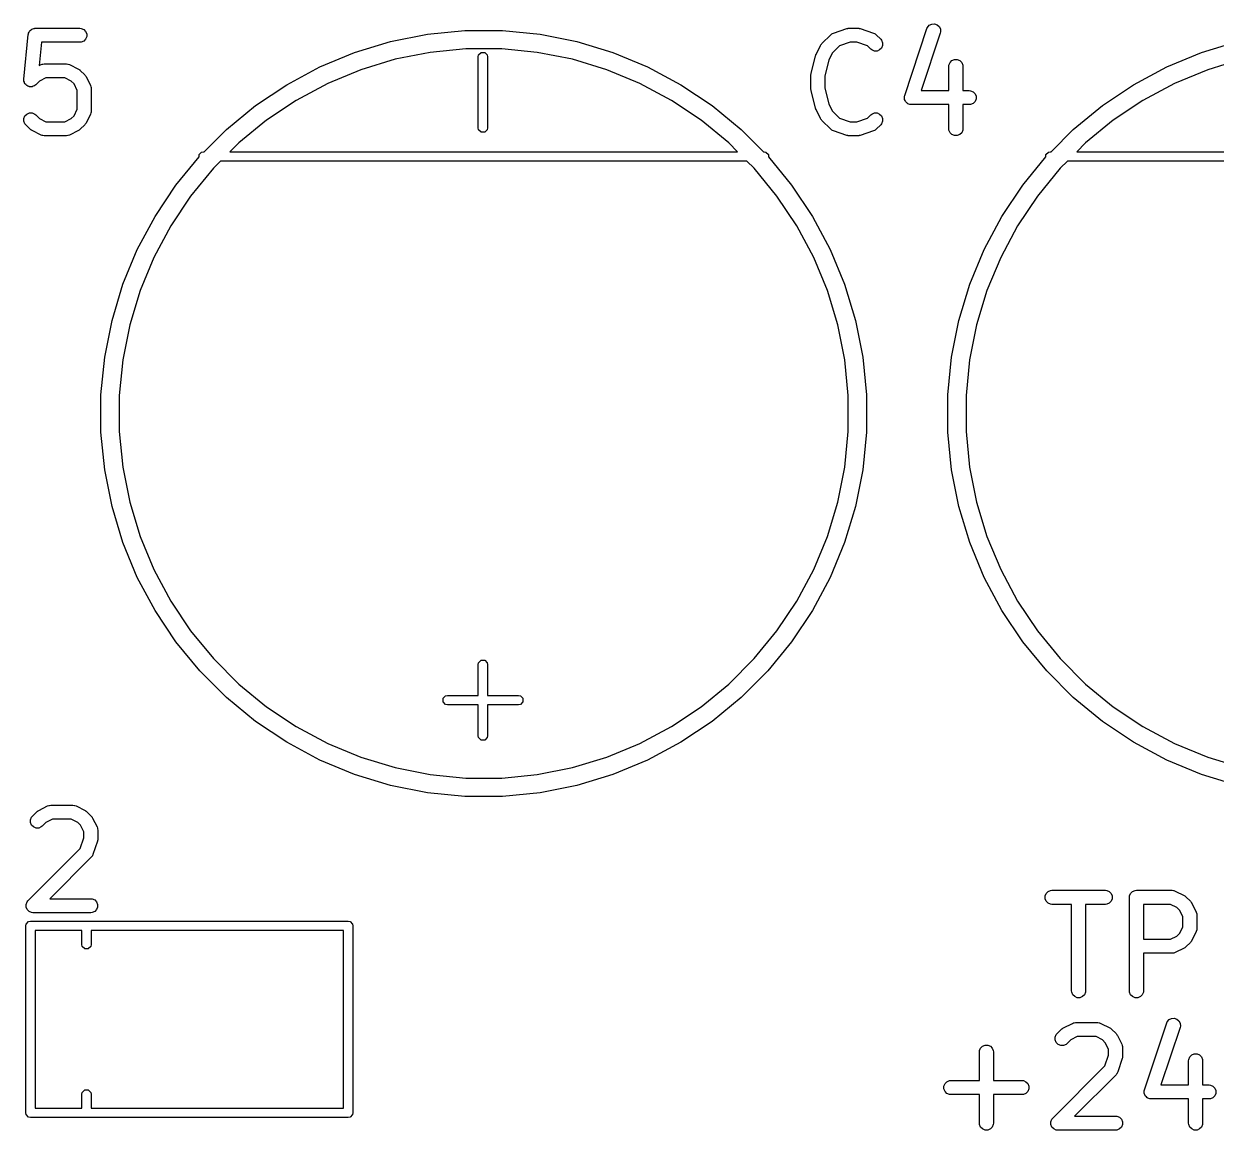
# Model space of a CAD drawing. Header units: inches. Extents: x 1.31 to 5.24, y -7.02 to -1.13.
# Drawn here: x 1.639 to 2.141, y -3.088 to -2.623 of the extents above; entities that cross this region are included whole.
import ezdxf

# ---------------------------------------------------------------- set-up
doc = ezdxf.new("R2010")
doc.units = ezdxf.units.IN
doc.header["$MEASUREMENT"] = 0
doc.layers.add('F.Silkscreen', color=41, linetype='CONTINUOUS', true_color=0xf2eda1)

msp = doc.modelspace()

# ---------------------------------------------------------------- linework, layer by layer
at = {"layer": 'F.Silkscreen', "linetype": 'CONTINUOUS'}
for p, q in [((1.64056, -2.62649), (1.64076, -2.62611)), ((1.64076, -2.62611), (1.64093, -2.62571)), ((1.64093, -2.62571), (1.64103, -2.62561)), ((1.64103, -2.62561), (1.6411, -2.62548)), ((1.6411, -2.62548), (1.64144, -2.62521)), ((1.64144, -2.62521), (1.64174, -2.6249)), ((1.64174, -2.6249), (1.64188, -2.62484)), ((1.64188, -2.62484), (1.64199, -2.62475)), ((1.64199, -2.62475), (1.64241, -2.62462)), ((1.64241, -2.62462), (1.64281, -2.62446)), ((1.64281, -2.62446), (1.64303, -2.62444)), ((1.64303, -2.62444), (1.6431, -2.62442)), ((1.6431, -2.62442), (1.64317, -2.62442)), ((1.64317, -2.62442), (1.64338, -2.6244)), ((1.64338, -2.6244), (1.66213, -2.6244)), ((1.66213, -2.6244), (1.66271, -2.62446)), ((1.66271, -2.62446), (1.66377, -2.6249)), ((1.66377, -2.6249), (1.66458, -2.62571)), ((1.66458, -2.62571), (1.66503, -2.62678)), ((1.8086, -2.62694), (1.82436, -2.62539)), ((1.82436, -2.62539), (1.8402, -2.62539)), ((1.8402, -2.62539), (1.85597, -2.62694)), ((1.97957, -2.62643), (1.98519, -2.62455)), ((1.98519, -2.62455), (1.98548, -2.62449)), ((1.98548, -2.62449), (1.98555, -2.62446)), ((1.98555, -2.62446), (1.98566, -2.62445)), ((1.98566, -2.62445), (1.98576, -2.62443)), ((1.98576, -2.62443), (1.98584, -2.62443)), ((1.98584, -2.62443), (1.98613, -2.6244)), ((1.98613, -2.6244), (1.98988, -2.6244)), ((1.98988, -2.6244), (1.99017, -2.62443)), ((1.99017, -2.62443), (1.99025, -2.62443)), ((1.99025, -2.62443), (1.99035, -2.62445)), ((1.99035, -2.62445), (1.99045, -2.62446)), ((1.99045, -2.62446), (1.99052, -2.62449)), ((1.99052, -2.62449), (1.99081, -2.62455)), ((1.99081, -2.62455), (1.99643, -2.62643)), ((2.00957, -2.65267), (2.01895, -2.62455)), ((2.02455, -2.62641), (2.01647, -2.65065)), ((2.01895, -2.62455), (2.01918, -2.62402)), ((2.01918, -2.62402), (2.01994, -2.62315)), ((2.01994, -2.62315), (2.02097, -2.62263)), ((2.02097, -2.62263), (2.02212, -2.62255)), ((2.02212, -2.62255), (2.02321, -2.62292)), ((2.02321, -2.62292), (2.02408, -2.62367)), ((2.02408, -2.62367), (2.0246, -2.6247)), ((2.02468, -2.62585), (2.02455, -2.62641)), ((2.0246, -2.6247), (2.02468, -2.62585)), ((1.63857, -2.64581), (1.64044, -2.62706)), ((1.64044, -2.62706), (1.64049, -2.62685)), ((1.64049, -2.62678), (1.64051, -2.62671)), ((1.64049, -2.62685), (1.64049, -2.62678)), ((1.64051, -2.62671), (1.64056, -2.62649)), ((1.64605, -2.63031), (1.64508, -2.64008)), ((1.66213, -2.63031), (1.64605, -2.63031)), ((1.66271, -2.63025), (1.66213, -2.63031)), ((1.66377, -2.62981), (1.66271, -2.63025)), ((1.66458, -2.629), (1.66377, -2.62981)), ((1.66503, -2.62793), (1.66458, -2.629)), ((1.66503, -2.62678), (1.66503, -2.62793)), ((1.7779, -2.63463), (1.79306, -2.63003)), ((1.79306, -2.63003), (1.8086, -2.62694)), ((1.85597, -2.62694), (1.8715, -2.63003)), ((1.8715, -2.63003), (1.88666, -2.63463)), ((1.97411, -2.63166), (1.97427, -2.63141)), ((1.97427, -2.63141), (1.9743, -2.63134)), ((1.9743, -2.63134), (1.97436, -2.63126)), ((1.97436, -2.63126), (1.97442, -2.63117)), ((1.97442, -2.63117), (1.97448, -2.63112)), ((1.97448, -2.63112), (1.97466, -2.63089)), ((1.97466, -2.63089), (1.97841, -2.62714)), ((1.97841, -2.62714), (1.97886, -2.62677)), ((1.97886, -2.62677), (1.97896, -2.62673)), ((1.97896, -2.62673), (1.97904, -2.62666)), ((1.97904, -2.62666), (1.97957, -2.62643)), ((1.98661, -2.63031), (1.9821, -2.63181)), ((1.9894, -2.63031), (1.98661, -2.63031)), ((1.99391, -2.63181), (1.9894, -2.63031)), ((1.99643, -2.62643), (1.99696, -2.62666)), ((1.99696, -2.62666), (1.99704, -2.62673)), ((1.99704, -2.62673), (1.99714, -2.62677)), ((1.99714, -2.62677), (1.99759, -2.62714)), ((1.99759, -2.62714), (1.99946, -2.62902)), ((1.99946, -2.62902), (1.99983, -2.62946)), ((1.99983, -2.62946), (2.00027, -2.63053)), ((2.00027, -2.63053), (2.00027, -2.63168)), ((2.1346, -2.63463), (2.14976, -2.63003)), ((1.76327, -2.64069), (1.7779, -2.63463)), ((1.80973, -2.63455), (1.79493, -2.63749)), ((1.82474, -2.63307), (1.80973, -2.63455)), ((1.83983, -2.63307), (1.82474, -2.63307)), ((1.82998, -2.63639), (1.83013, -2.63563)), ((1.82998, -2.66638), (1.82998, -2.63639)), ((1.83013, -2.63563), (1.83119, -2.63457)), ((1.83119, -2.63457), (1.8327, -2.63457)), ((1.8327, -2.63457), (1.83377, -2.63563)), ((1.83377, -2.63563), (1.83392, -2.63639)), ((1.83392, -2.63639), (1.83392, -2.66638)), ((1.85484, -2.63455), (1.83983, -2.63307)), ((1.86964, -2.63749), (1.85484, -2.63455)), ((1.88666, -2.63463), (1.9013, -2.64069)), ((1.97014, -2.64351), (1.97201, -2.63601)), ((1.97201, -2.63601), (1.97203, -2.63597)), ((1.97203, -2.63595), (1.97212, -2.63571)), ((1.97203, -2.63597), (1.97203, -2.63595)), ((1.97212, -2.63571), (1.97221, -2.63547)), ((1.97221, -2.63547), (1.97222, -2.63545)), ((1.97222, -2.63545), (1.97224, -2.63541)), ((1.97224, -2.63541), (1.97411, -2.63166)), ((1.97918, -2.63473), (1.97766, -2.63776)), ((1.9821, -2.63181), (1.97918, -2.63473)), ((1.99529, -2.63319), (1.99391, -2.63181)), ((1.99573, -2.63356), (1.99529, -2.63319)), ((1.9968, -2.634), (1.99573, -2.63356)), ((1.99795, -2.634), (1.9968, -2.634)), ((1.99902, -2.63356), (1.99795, -2.634)), ((1.99983, -2.63275), (1.99902, -2.63356)), ((2.00027, -2.63168), (1.99983, -2.63275)), ((2.11996, -2.64069), (2.1346, -2.63463)), ((1.64508, -2.64008), (1.64581, -2.63971)), ((1.64581, -2.63971), (1.64635, -2.63951)), ((1.64635, -2.63951), (1.64646, -2.6395)), ((1.64646, -2.6395), (1.64656, -2.63946)), ((1.64656, -2.63946), (1.64713, -2.6394)), ((1.64713, -2.6394), (1.65651, -2.6394)), ((1.65651, -2.6394), (1.65708, -2.63946)), ((1.65708, -2.63946), (1.65718, -2.6395)), ((1.65718, -2.6395), (1.65729, -2.63951)), ((1.65729, -2.63951), (1.65783, -2.63971)), ((1.65783, -2.63971), (1.66158, -2.64159)), ((1.7493, -2.64816), (1.76327, -2.64069)), ((1.79493, -2.63749), (1.78049, -2.64187)), ((1.88407, -2.64187), (1.86964, -2.63749)), ((1.9013, -2.64069), (1.91527, -2.64816)), ((1.97766, -2.63776), (1.97596, -2.64459)), ((2.02817, -2.64048), (2.02823, -2.6399)), ((2.02817, -2.65065), (2.02817, -2.64048)), ((2.02823, -2.6399), (2.02867, -2.63884)), ((2.02867, -2.63884), (2.02948, -2.63802)), ((2.02948, -2.63802), (2.03055, -2.63758)), ((2.03055, -2.63758), (2.0317, -2.63758)), ((2.0317, -2.63758), (2.03276, -2.63802)), ((2.03276, -2.63802), (2.03358, -2.63884)), ((2.03358, -2.63884), (2.03402, -2.6399)), ((2.03402, -2.6399), (2.03407, -2.64048)), ((2.03407, -2.64048), (2.03407, -2.65065)), ((2.10599, -2.64816), (2.11996, -2.64069)), ((2.15162, -2.63749), (2.13719, -2.64187)), ((1.63857, -2.64639), (1.63857, -2.64581)), ((1.63861, -2.64653), (1.63857, -2.64639)), ((1.64783, -2.64531), (1.64513, -2.64665)), ((1.65581, -2.64531), (1.64783, -2.64531)), ((1.65851, -2.64665), (1.65581, -2.64531)), ((1.66158, -2.64159), (1.66182, -2.64174)), ((1.66182, -2.64174), (1.6619, -2.64177)), ((1.6619, -2.64177), (1.66198, -2.64184)), ((1.66198, -2.64184), (1.66207, -2.6419)), ((1.66207, -2.6419), (1.66212, -2.64195)), ((1.66212, -2.64195), (1.66234, -2.64214)), ((1.66234, -2.64214), (1.66422, -2.64401)), ((1.66422, -2.64401), (1.6644, -2.64424)), ((1.6644, -2.64424), (1.66446, -2.64429)), ((1.66446, -2.64429), (1.66452, -2.64438)), ((1.66452, -2.64438), (1.66458, -2.64446)), ((1.66458, -2.64446), (1.66461, -2.64453)), ((1.66461, -2.64453), (1.66477, -2.64478)), ((1.66477, -2.64478), (1.66665, -2.64853)), ((1.78049, -2.64187), (1.76656, -2.64765)), ((1.89801, -2.64765), (1.88407, -2.64187)), ((1.97005, -2.64408), (1.97009, -2.64387)), ((1.97006, -2.64413), (1.97005, -2.64408)), ((1.97005, -2.64423), (1.97006, -2.64413)), ((1.97005, -2.64985), (1.97005, -2.64423)), ((1.97009, -2.64387), (1.97011, -2.64365)), ((1.97011, -2.64365), (1.97012, -2.64361)), ((1.97012, -2.64361), (1.97014, -2.64351)), ((1.97596, -2.64459), (1.97596, -2.64949)), ((2.13719, -2.64187), (2.12325, -2.64765)), ((1.63861, -2.64668), (1.63861, -2.64653)), ((1.63878, -2.64708), (1.63861, -2.64668)), ((1.6389, -2.64749), (1.63878, -2.64708)), ((1.639, -2.64761), (1.6389, -2.64749)), ((1.63905, -2.64774), (1.639, -2.64761)), ((1.63936, -2.64805), (1.63905, -2.64774)), ((1.63963, -2.64838), (1.63936, -2.64805)), ((1.63976, -2.64845), (1.63963, -2.64838)), ((1.63987, -2.64856), (1.63976, -2.64845)), ((1.64027, -2.64872), (1.63987, -2.64856)), ((1.64065, -2.64893), (1.64027, -2.64872)), ((1.64079, -2.64894), (1.64065, -2.64893)), ((1.64093, -2.649), (1.64079, -2.64894)), ((1.64136, -2.649), (1.64093, -2.649)), ((1.64179, -2.64904), (1.64136, -2.649)), ((1.64193, -2.649), (1.64179, -2.64904)), ((1.64208, -2.649), (1.64193, -2.649)), ((1.64248, -2.64883), (1.64208, -2.649)), ((1.6429, -2.64871), (1.64248, -2.64883)), ((1.64301, -2.64861), (1.6429, -2.64871)), ((1.64315, -2.64856), (1.64301, -2.64861)), ((1.6436, -2.64819), (1.64315, -2.64856)), ((1.64513, -2.64665), (1.6436, -2.64819)), ((1.6597, -2.64785), (1.65851, -2.64665)), ((1.66105, -2.65055), (1.6597, -2.64785)), ((1.66105, -2.65853), (1.66105, -2.65055)), ((1.66665, -2.64853), (1.66685, -2.64907)), ((1.66685, -2.64907), (1.66686, -2.64918)), ((1.66686, -2.64918), (1.6669, -2.64928)), ((1.6669, -2.64928), (1.66696, -2.64985)), ((1.66696, -2.64985), (1.66696, -2.65923)), ((1.73613, -2.65696), (1.7493, -2.64816)), ((1.76656, -2.64765), (1.75325, -2.65476)), ((1.91132, -2.65476), (1.89801, -2.64765)), ((1.91527, -2.64816), (1.92844, -2.65696)), ((1.97006, -2.64995), (1.97005, -2.64985)), ((1.97005, -2.65), (1.97006, -2.64995)), ((1.97009, -2.65021), (1.97005, -2.65)), ((1.97011, -2.65043), (1.97009, -2.65021)), ((1.97012, -2.65047), (1.97011, -2.65043)), ((1.97014, -2.65057), (1.97012, -2.65047)), ((1.97201, -2.65807), (1.97014, -2.65057)), ((1.97596, -2.64949), (1.97766, -2.65632)), ((2.01647, -2.65065), (2.02817, -2.65065)), ((2.03407, -2.65065), (2.03675, -2.65065)), ((2.03675, -2.65065), (2.03732, -2.65071)), ((2.03732, -2.65071), (2.03839, -2.65115)), ((2.03839, -2.65115), (2.0392, -2.65196)), ((2.09282, -2.65696), (2.10599, -2.64816)), ((2.12325, -2.64765), (2.10994, -2.65476)), ((1.75325, -2.65476), (1.74071, -2.66314)), ((1.92386, -2.66314), (1.91132, -2.65476)), ((1.97766, -2.65632), (1.97918, -2.65935)), ((2.00944, -2.65323), (2.00948, -2.65308)), ((2.00948, -2.6537), (2.00944, -2.65323)), ((2.00948, -2.65303), (2.00951, -2.65295)), ((2.00948, -2.65308), (2.00948, -2.65303)), ((2.00948, -2.65418), (2.00948, -2.6537)), ((2.00952, -2.65428), (2.00948, -2.65418)), ((2.00951, -2.65295), (2.00957, -2.65267)), ((2.00953, -2.65438), (2.00952, -2.65428)), ((2.00974, -2.6548), (2.00953, -2.65438)), ((2.00992, -2.65524), (2.00974, -2.6548)), ((2.00999, -2.65532), (2.00992, -2.65524)), ((2.01004, -2.65541), (2.00999, -2.65532)), ((2.0104, -2.65572), (2.01004, -2.65541)), ((2.01073, -2.65606), (2.0104, -2.65572)), ((2.01083, -2.6561), (2.01073, -2.65606)), ((2.01091, -2.65617), (2.01083, -2.6561)), ((2.01136, -2.65632), (2.01091, -2.65617)), ((2.0118, -2.6565), (2.01136, -2.65632)), ((2.01195, -2.65651), (2.0118, -2.6565)), ((2.012, -2.65653), (2.01195, -2.65651)), ((2.01208, -2.65653), (2.012, -2.65653)), ((2.01237, -2.65655), (2.01208, -2.65653)), ((2.03732, -2.6565), (2.03675, -2.65655)), ((2.03839, -2.65606), (2.03732, -2.6565)), ((2.0392, -2.65524), (2.03839, -2.65606)), ((2.0392, -2.65196), (2.03964, -2.65303)), ((2.03964, -2.65418), (2.0392, -2.65524)), ((2.03964, -2.65303), (2.03964, -2.65418)), ((2.10994, -2.65476), (2.0974, -2.66314)), ((1.63861, -2.6624), (1.63905, -2.66134)), ((1.63905, -2.66134), (1.63987, -2.66052)), ((1.63987, -2.66052), (1.64093, -2.66008)), ((1.64093, -2.66008), (1.64208, -2.66008)), ((1.64208, -2.66008), (1.64315, -2.66052)), ((1.64315, -2.66052), (1.6436, -2.66089)), ((1.6436, -2.66089), (1.64513, -2.66242)), ((1.65851, -2.66242), (1.6597, -2.66123)), ((1.6597, -2.66123), (1.66105, -2.65853)), ((1.66665, -2.66055), (1.66477, -2.6643)), ((1.66685, -2.66001), (1.66665, -2.66055)), ((1.66686, -2.6599), (1.66685, -2.66001)), ((1.6669, -2.6598), (1.66686, -2.6599)), ((1.66696, -2.65923), (1.6669, -2.6598)), ((1.72388, -2.66701), (1.73613, -2.65696)), ((1.92844, -2.65696), (1.94068, -2.66701)), ((1.97203, -2.65811), (1.97201, -2.65807)), ((1.97203, -2.65813), (1.97203, -2.65811)), ((1.97212, -2.65837), (1.97203, -2.65813)), ((1.97221, -2.65861), (1.97212, -2.65837)), ((1.97222, -2.65863), (1.97221, -2.65861)), ((1.97224, -2.65867), (1.97222, -2.65863)), ((1.97411, -2.66242), (1.97224, -2.65867)), ((1.97918, -2.65935), (1.9821, -2.66227)), ((1.99391, -2.66227), (1.99529, -2.66089)), ((1.99529, -2.66089), (1.99573, -2.66052)), ((1.99573, -2.66052), (1.9968, -2.66008)), ((1.9968, -2.66008), (1.99795, -2.66008)), ((1.99795, -2.66008), (1.99902, -2.66052)), ((1.99902, -2.66052), (1.99983, -2.66134)), ((1.99983, -2.66134), (2.00027, -2.6624)), ((2.02817, -2.65655), (2.01237, -2.65655)), ((2.02817, -2.66673), (2.02817, -2.65655)), ((2.03675, -2.65655), (2.03407, -2.65655)), ((2.03407, -2.65655), (2.03407, -2.66673)), ((2.08058, -2.66701), (2.09282, -2.65696)), ((1.63861, -2.66355), (1.63861, -2.6624)), ((1.63905, -2.66462), (1.63861, -2.66355)), ((1.63942, -2.66506), (1.63905, -2.66462)), ((1.64129, -2.66694), (1.63942, -2.66506)), ((1.64513, -2.66242), (1.64783, -2.66377)), ((1.64783, -2.66377), (1.65581, -2.66377)), ((1.65581, -2.66377), (1.65851, -2.66242)), ((1.66422, -2.66506), (1.66234, -2.66694)), ((1.6644, -2.66484), (1.66422, -2.66506)), ((1.66446, -2.66479), (1.6644, -2.66484)), ((1.66452, -2.6647), (1.66446, -2.66479)), ((1.66458, -2.66462), (1.66452, -2.6647)), ((1.66461, -2.66454), (1.66458, -2.66462)), ((1.66477, -2.6643), (1.66461, -2.66454)), ((1.74071, -2.66314), (1.72905, -2.67271)), ((1.83013, -2.66714), (1.82998, -2.66638)), ((1.83392, -2.66638), (1.83377, -2.66714)), ((1.93552, -2.67271), (1.92386, -2.66314)), ((1.97427, -2.66267), (1.97411, -2.66242)), ((1.9743, -2.66274), (1.97427, -2.66267)), ((1.97436, -2.66282), (1.9743, -2.66274)), ((1.97442, -2.66291), (1.97436, -2.66282)), ((1.97448, -2.66296), (1.97442, -2.66291)), ((1.97466, -2.66319), (1.97448, -2.66296)), ((1.97841, -2.66694), (1.97466, -2.66319)), ((1.9821, -2.66227), (1.98661, -2.66377)), ((1.98661, -2.66377), (1.9894, -2.66377)), ((1.9894, -2.66377), (1.99391, -2.66227)), ((1.99946, -2.66506), (1.99759, -2.66694)), ((1.99983, -2.66462), (1.99946, -2.66506)), ((2.00027, -2.66355), (1.99983, -2.66462)), ((2.00027, -2.6624), (2.00027, -2.66355)), ((2.0974, -2.66314), (2.08574, -2.67271)), ((1.64152, -2.66712), (1.64129, -2.66694)), ((1.64157, -2.66718), (1.64152, -2.66712)), ((1.64166, -2.66724), (1.64157, -2.66718)), ((1.64174, -2.66731), (1.64166, -2.66724)), ((1.64181, -2.66734), (1.64174, -2.66731)), ((1.64206, -2.66749), (1.64181, -2.66734)), ((1.64581, -2.66937), (1.64206, -2.66749)), ((1.64635, -2.66957), (1.64581, -2.66937)), ((1.64646, -2.66958), (1.64635, -2.66957)), ((1.64656, -2.66962), (1.64646, -2.66958)), ((1.64713, -2.66968), (1.64656, -2.66962)), ((1.65651, -2.66968), (1.64713, -2.66968)), ((1.65708, -2.66962), (1.65651, -2.66968)), ((1.65718, -2.66958), (1.65708, -2.66962)), ((1.65729, -2.66957), (1.65718, -2.66958)), ((1.65783, -2.66937), (1.65729, -2.66957)), ((1.66158, -2.66749), (1.65783, -2.66937)), ((1.66182, -2.66734), (1.66158, -2.66749)), ((1.6619, -2.66731), (1.66182, -2.66734)), ((1.66198, -2.66724), (1.6619, -2.66731)), ((1.66207, -2.66718), (1.66198, -2.66724)), ((1.66212, -2.66712), (1.66207, -2.66718)), ((1.66234, -2.66694), (1.66212, -2.66712)), ((1.71452, -2.67638), (1.72388, -2.66701)), ((1.83119, -2.6682), (1.83013, -2.66714)), ((1.8327, -2.6682), (1.83119, -2.6682)), ((1.83377, -2.66714), (1.8327, -2.6682)), ((1.94068, -2.66701), (1.95005, -2.67638)), ((1.97886, -2.66731), (1.97841, -2.66694)), ((1.97896, -2.66735), (1.97886, -2.66731)), ((1.97904, -2.66742), (1.97896, -2.66735)), ((1.97957, -2.66765), (1.97904, -2.66742)), ((1.98519, -2.66953), (1.97957, -2.66765)), ((1.98548, -2.66959), (1.98519, -2.66953)), ((1.98555, -2.66962), (1.98548, -2.66959)), ((1.98566, -2.66963), (1.98555, -2.66962)), ((1.98576, -2.66965), (1.98566, -2.66963)), ((1.98584, -2.66965), (1.98576, -2.66965)), ((1.98613, -2.66968), (1.98584, -2.66965)), ((1.98988, -2.66968), (1.98613, -2.66968)), ((1.99017, -2.66965), (1.98988, -2.66968)), ((1.99025, -2.66965), (1.99017, -2.66965)), ((1.99035, -2.66963), (1.99025, -2.66965)), ((1.99045, -2.66962), (1.99035, -2.66963)), ((1.99052, -2.66959), (1.99045, -2.66962)), ((1.99081, -2.66953), (1.99052, -2.66959)), ((1.99643, -2.66765), (1.99081, -2.66953)), ((1.99696, -2.66742), (1.99643, -2.66765)), ((1.99704, -2.66735), (1.99696, -2.66742)), ((1.99714, -2.66731), (1.99704, -2.66735)), ((1.99759, -2.66694), (1.99714, -2.66731)), ((2.02823, -2.6673), (2.02817, -2.66673)), ((2.02867, -2.66837), (2.02823, -2.6673)), ((2.02948, -2.66918), (2.02867, -2.66837)), ((2.03055, -2.66962), (2.02948, -2.66918)), ((2.0317, -2.66962), (2.03055, -2.66962)), ((2.03276, -2.66918), (2.0317, -2.66962)), ((2.03358, -2.66837), (2.03276, -2.66918)), ((2.03402, -2.6673), (2.03358, -2.66837)), ((2.03407, -2.66673), (2.03402, -2.6673)), ((2.07121, -2.67638), (2.08058, -2.66701)), ((1.71235, -2.67759), (1.71342, -2.67653)), ((1.71342, -2.67653), (1.71417, -2.67638)), ((1.71417, -2.67638), (1.71452, -2.67638)), ((1.72905, -2.67271), (1.72538, -2.67638)), ((1.72538, -2.67638), (1.93919, -2.67638)), ((1.93919, -2.67638), (1.93552, -2.67271)), ((1.95005, -2.67638), (1.95039, -2.67638)), ((1.95039, -2.67638), (1.95115, -2.67653)), ((1.95115, -2.67653), (1.95221, -2.67759)), ((2.06905, -2.67759), (2.07011, -2.67653)), ((2.07011, -2.67653), (2.07087, -2.67638)), ((2.07087, -2.67638), (2.07121, -2.67638)), ((2.08574, -2.67271), (2.08207, -2.67638)), ((2.08207, -2.67638), (2.29588, -2.67638)), ((1.70263, -2.69046), (1.71235, -2.67861)), ((1.71235, -2.67861), (1.71235, -2.67759)), ((1.72144, -2.68031), (1.71838, -2.68338)), ((1.94313, -2.68031), (1.72144, -2.68031)), ((1.94619, -2.68338), (1.94313, -2.68031)), ((1.95221, -2.67759), (1.95221, -2.67861)), ((1.95221, -2.67861), (1.96194, -2.69046)), ((2.05932, -2.69046), (2.06905, -2.67861)), ((2.06905, -2.67861), (2.06905, -2.67759)), ((2.07813, -2.68031), (2.07507, -2.68338)), ((2.29982, -2.68031), (2.07813, -2.68031)), ((1.71838, -2.68338), (1.70881, -2.69504)), ((1.95576, -2.69504), (1.94619, -2.68338)), ((2.07507, -2.68338), (2.0655, -2.69504)), ((1.69383, -2.70363), (1.70263, -2.69046)), ((1.96194, -2.69046), (1.97074, -2.70363)), ((2.05052, -2.70363), (2.05932, -2.69046)), ((1.70881, -2.69504), (1.70043, -2.70758)), ((1.96414, -2.70758), (1.95576, -2.69504)), ((2.0655, -2.69504), (2.05712, -2.70758)), ((1.68636, -2.7176), (1.69383, -2.70363)), ((1.97074, -2.70363), (1.9782, -2.7176)), ((2.04306, -2.7176), (2.05052, -2.70363)), ((1.70043, -2.70758), (1.69331, -2.72089)), ((1.97125, -2.72089), (1.96414, -2.70758)), ((2.05712, -2.70758), (2.05001, -2.72089)), ((1.6803, -2.73223), (1.68636, -2.7176)), ((1.69331, -2.72089), (1.68754, -2.73482)), ((1.97703, -2.73482), (1.97125, -2.72089)), ((1.9782, -2.7176), (1.98426, -2.73223)), ((2.03699, -2.73223), (2.04306, -2.7176)), ((2.05001, -2.72089), (2.04423, -2.73482)), ((1.6757, -2.74739), (1.6803, -2.73223)), ((1.68754, -2.73482), (1.68316, -2.74926)), ((1.9814, -2.74926), (1.97703, -2.73482)), ((1.98426, -2.73223), (1.98886, -2.74739)), ((2.0324, -2.74739), (2.03699, -2.73223)), ((2.04423, -2.73482), (2.03985, -2.74926)), ((1.67261, -2.76293), (1.6757, -2.74739)), ((1.68316, -2.74926), (1.68022, -2.76406)), ((1.98435, -2.76406), (1.9814, -2.74926)), ((1.98886, -2.74739), (1.99195, -2.76293)), ((2.02931, -2.76293), (2.0324, -2.74739)), ((2.03985, -2.74926), (2.03691, -2.76406)), ((1.67106, -2.77869), (1.67261, -2.76293)), ((1.68022, -2.76406), (1.67874, -2.77907)), ((1.98583, -2.77907), (1.98435, -2.76406)), ((1.99195, -2.76293), (1.99351, -2.77869)), ((2.02775, -2.77869), (2.02931, -2.76293)), ((2.03691, -2.76406), (2.03543, -2.77907)), ((1.67106, -2.77907), (1.67106, -2.77869)), ((1.67106, -2.79453), (1.67106, -2.77907)), ((1.67874, -2.77907), (1.67874, -2.79416)), ((1.98583, -2.79416), (1.98583, -2.77907)), ((1.99351, -2.77869), (1.99351, -2.79453)), ((2.02775, -2.77907), (2.02775, -2.77869)), ((2.02775, -2.79453), (2.02775, -2.77907)), ((2.03543, -2.77907), (2.03543, -2.79416)), ((1.67261, -2.8103), (1.67106, -2.79453)), ((1.67874, -2.79416), (1.68022, -2.80917)), ((1.98435, -2.80917), (1.98583, -2.79416)), ((1.99351, -2.79453), (1.99195, -2.8103)), ((2.02931, -2.8103), (2.02775, -2.79453)), ((2.03543, -2.79416), (2.03691, -2.80917)), ((1.6757, -2.82584), (1.67261, -2.8103)), ((1.68022, -2.80917), (1.68316, -2.82397)), ((1.9814, -2.82397), (1.98435, -2.80917)), ((1.99195, -2.8103), (1.98886, -2.82584)), ((2.0324, -2.82584), (2.02931, -2.8103)), ((2.03691, -2.80917), (2.03985, -2.82397)), ((1.6803, -2.84099), (1.6757, -2.82584)), ((1.68316, -2.82397), (1.68754, -2.8384)), ((1.97703, -2.8384), (1.9814, -2.82397)), ((1.98886, -2.82584), (1.98426, -2.84099)), ((2.03699, -2.84099), (2.0324, -2.82584)), ((2.03985, -2.82397), (2.04423, -2.8384)), ((1.68636, -2.85563), (1.6803, -2.84099)), ((1.68754, -2.8384), (1.69331, -2.85234)), ((1.97125, -2.85234), (1.97703, -2.8384)), ((1.98426, -2.84099), (1.9782, -2.85563)), ((2.04306, -2.85563), (2.03699, -2.84099)), ((2.04423, -2.8384), (2.05001, -2.85234)), ((1.69331, -2.85234), (1.70043, -2.86565)), ((1.96414, -2.86565), (1.97125, -2.85234)), ((2.05001, -2.85234), (2.05712, -2.86565)), ((1.69383, -2.8696), (1.68636, -2.85563)), ((1.9782, -2.85563), (1.97074, -2.8696)), ((2.05052, -2.8696), (2.04306, -2.85563)), ((1.70043, -2.86565), (1.70881, -2.87819)), ((1.95576, -2.87819), (1.96414, -2.86565)), ((2.05712, -2.86565), (2.0655, -2.87819)), ((1.70263, -2.88277), (1.69383, -2.8696)), ((1.97074, -2.8696), (1.96194, -2.88277)), ((2.05932, -2.88277), (2.05052, -2.8696)), ((1.70881, -2.87819), (1.71838, -2.88985)), ((1.94619, -2.88985), (1.95576, -2.87819)), ((2.0655, -2.87819), (2.07507, -2.88985)), ((1.71268, -2.89502), (1.70263, -2.88277)), ((1.96194, -2.88277), (1.95189, -2.89502)), ((2.06937, -2.89502), (2.05932, -2.88277)), ((1.71838, -2.88985), (1.72905, -2.90052)), ((1.82998, -2.89229), (1.83013, -2.89154)), ((1.82998, -2.90532), (1.82998, -2.89229)), ((1.83013, -2.89154), (1.83119, -2.89047)), ((1.83119, -2.89047), (1.8327, -2.89047)), ((1.8327, -2.89047), (1.83377, -2.89154)), ((1.83377, -2.89154), (1.83392, -2.89229)), ((1.83392, -2.89229), (1.83392, -2.90532)), ((1.93552, -2.90052), (1.94619, -2.88985)), ((2.07507, -2.88985), (2.08574, -2.90052)), ((1.72388, -2.90622), (1.71268, -2.89502)), ((1.95189, -2.89502), (1.94068, -2.90622)), ((2.08058, -2.90622), (2.06937, -2.89502)), ((1.72905, -2.90052), (1.74071, -2.91009)), ((1.92386, -2.91009), (1.93552, -2.90052)), ((2.08574, -2.90052), (2.0974, -2.91009)), ((1.73613, -2.91627), (1.72388, -2.90622)), ((1.81513, -2.90654), (1.8162, -2.90547)), ((1.81513, -2.90804), (1.81513, -2.90654)), ((1.8162, -2.90547), (1.81695, -2.90532)), ((1.81695, -2.90532), (1.82998, -2.90532)), ((1.83392, -2.90532), (1.84695, -2.90532)), ((1.84695, -2.90532), (1.8477, -2.90547)), ((1.8477, -2.90547), (1.84876, -2.90654)), ((1.84876, -2.90654), (1.84876, -2.90804)), ((1.94068, -2.90622), (1.92844, -2.91627)), ((2.09282, -2.91627), (2.08058, -2.90622)), ((1.74071, -2.91009), (1.75325, -2.91847)), ((1.8162, -2.90911), (1.81513, -2.90804)), ((1.81695, -2.90926), (1.8162, -2.90911)), ((1.82998, -2.90926), (1.81695, -2.90926)), ((1.82998, -2.92229), (1.82998, -2.90926)), ((1.84695, -2.90926), (1.83392, -2.90926)), ((1.83392, -2.90926), (1.83392, -2.92229)), ((1.8477, -2.90911), (1.84695, -2.90926)), ((1.84876, -2.90804), (1.8477, -2.90911)), ((1.91132, -2.91847), (1.92386, -2.91009)), ((2.0974, -2.91009), (2.10994, -2.91847)), ((1.7493, -2.92507), (1.73613, -2.91627)), ((1.92844, -2.91627), (1.91527, -2.92507)), ((2.10599, -2.92507), (2.09282, -2.91627)), ((1.75325, -2.91847), (1.76656, -2.92558)), ((1.83013, -2.92304), (1.82998, -2.92229)), ((1.83392, -2.92229), (1.83377, -2.92304)), ((1.89801, -2.92558), (1.91132, -2.91847)), ((2.10994, -2.91847), (2.12325, -2.92558)), ((1.76327, -2.93253), (1.7493, -2.92507)), ((1.76656, -2.92558), (1.78049, -2.93136)), ((1.83119, -2.92411), (1.83013, -2.92304)), ((1.8327, -2.92411), (1.83119, -2.92411)), ((1.83377, -2.92304), (1.8327, -2.92411)), ((1.88407, -2.93136), (1.89801, -2.92558)), ((1.91527, -2.92507), (1.9013, -2.93253)), ((2.11996, -2.93253), (2.10599, -2.92507)), ((2.12325, -2.92558), (2.13719, -2.93136)), ((1.7779, -2.9386), (1.76327, -2.93253)), ((1.78049, -2.93136), (1.79493, -2.93574)), ((1.86964, -2.93574), (1.88407, -2.93136)), ((1.9013, -2.93253), (1.88666, -2.9386)), ((2.1346, -2.9386), (2.11996, -2.93253)), ((2.13719, -2.93136), (2.15162, -2.93574)), ((1.79493, -2.93574), (1.80973, -2.93868)), ((1.85484, -2.93868), (1.86964, -2.93574)), ((1.79306, -2.94319), (1.7779, -2.9386)), ((1.80973, -2.93868), (1.82474, -2.94016)), ((1.82474, -2.94016), (1.83983, -2.94016)), ((1.83983, -2.94016), (1.85484, -2.93868)), ((1.88666, -2.9386), (1.8715, -2.94319)), ((2.14976, -2.94319), (2.1346, -2.9386)), ((1.8086, -2.94628), (1.79306, -2.94319)), ((1.82436, -2.94784), (1.8086, -2.94628)), ((1.85597, -2.94628), (1.8402, -2.94784)), ((1.8715, -2.94319), (1.85597, -2.94628)), ((1.64482, -2.95375), (1.64857, -2.95188)), ((1.64857, -2.95188), (1.64911, -2.95167)), ((1.64911, -2.95167), (1.64921, -2.95166)), ((1.64921, -2.95166), (1.64931, -2.95162)), ((1.64931, -2.95162), (1.64989, -2.95157)), ((1.64989, -2.95157), (1.65926, -2.95157)), ((1.65926, -2.95157), (1.65984, -2.95162)), ((1.65984, -2.95162), (1.65994, -2.95166)), ((1.65994, -2.95166), (1.66004, -2.95167)), ((1.66004, -2.95167), (1.66058, -2.95188)), ((1.66058, -2.95188), (1.66433, -2.95375)), ((1.8402, -2.94784), (1.82436, -2.94784)), ((1.64137, -2.95769), (1.64181, -2.95663)), ((1.64137, -2.95885), (1.64137, -2.95769)), ((1.64181, -2.95663), (1.64218, -2.95618)), ((1.64218, -2.95618), (1.64405, -2.95431)), ((1.64405, -2.95431), (1.64428, -2.95412)), ((1.64428, -2.95412), (1.64433, -2.95406)), ((1.64433, -2.95406), (1.64442, -2.95401)), ((1.64442, -2.95401), (1.6445, -2.95394)), ((1.6445, -2.95394), (1.64457, -2.95391)), ((1.64457, -2.95391), (1.64482, -2.95375)), ((1.65058, -2.95747), (1.64789, -2.95882)), ((1.65856, -2.95747), (1.65058, -2.95747)), ((1.66126, -2.95882), (1.65856, -2.95747)), ((1.66433, -2.95375), (1.66458, -2.95391)), ((1.66458, -2.95391), (1.66465, -2.95394)), ((1.66465, -2.95394), (1.66473, -2.95401)), ((1.66473, -2.95401), (1.66482, -2.95406)), ((1.66482, -2.95406), (1.66487, -2.95412)), ((1.66487, -2.95412), (1.6651, -2.95431)), ((1.6651, -2.95431), (1.66697, -2.95618)), ((1.66697, -2.95618), (1.66716, -2.95641)), ((1.66716, -2.95641), (1.66722, -2.95646)), ((1.66722, -2.95646), (1.66727, -2.95655)), ((1.66727, -2.95655), (1.66734, -2.95663)), ((1.66734, -2.95663), (1.66737, -2.9567)), ((1.66737, -2.9567), (1.66753, -2.95695)), ((1.66753, -2.95695), (1.6694, -2.9607)), ((1.64181, -2.95991), (1.64137, -2.95885)), ((1.64262, -2.96073), (1.64181, -2.95991)), ((1.64369, -2.96117), (1.64262, -2.96073)), ((1.64484, -2.96117), (1.64369, -2.96117)), ((1.6459, -2.96073), (1.64484, -2.96117)), ((1.64635, -2.96036), (1.6459, -2.96073)), ((1.64789, -2.95882), (1.64635, -2.96036)), ((1.66246, -2.96002), (1.66126, -2.95882)), ((1.66381, -2.96272), (1.66246, -2.96002)), ((1.66381, -2.96529), (1.66381, -2.96272)), ((1.6694, -2.9607), (1.66961, -2.96124)), ((1.66961, -2.96124), (1.66962, -2.96135)), ((1.66962, -2.96135), (1.66966, -2.96144)), ((1.66966, -2.96144), (1.66971, -2.96202)), ((1.66971, -2.96202), (1.66971, -2.96577)), ((1.6623, -2.9698), (1.66381, -2.96529)), ((1.66956, -2.9667), (1.66769, -2.97233)), ((1.66963, -2.96642), (1.66956, -2.9667)), ((1.66966, -2.96635), (1.66963, -2.96642)), ((1.66967, -2.96624), (1.66966, -2.96635)), ((1.66969, -2.96614), (1.66967, -2.96624)), ((1.66971, -2.96577), (1.66968, -2.96606)), ((1.66968, -2.96606), (1.66969, -2.96614)), ((1.6403, -2.9918), (1.6623, -2.9698)), ((1.66745, -2.97286), (1.66738, -2.97294)), ((1.66769, -2.97233), (1.66745, -2.97286)), ((1.66697, -2.97348), (1.64952, -2.99094)), ((1.66734, -2.97303), (1.66697, -2.97348)), ((1.66738, -2.97294), (1.66734, -2.97303)), ((2.06912, -2.98871), (2.06994, -2.98789)), ((2.06994, -2.98789), (2.071, -2.98745)), ((2.071, -2.98745), (2.07158, -2.98739)), ((2.07158, -2.98739), (2.09408, -2.98739)), ((2.09408, -2.98739), (2.09465, -2.98745)), ((2.09465, -2.98745), (2.09572, -2.98789)), ((2.09572, -2.98789), (2.09653, -2.98871)), ((2.10474, -2.98871), (2.10556, -2.98789)), ((2.10556, -2.98789), (2.10662, -2.98745)), ((2.10662, -2.98745), (2.1072, -2.98739)), ((2.1072, -2.98739), (2.1222, -2.98739)), ((2.1222, -2.98739), (2.12277, -2.98745)), ((2.12277, -2.98745), (2.12287, -2.98749)), ((2.12287, -2.98749), (2.12298, -2.9875)), ((2.12298, -2.9875), (2.12352, -2.98771)), ((2.12352, -2.98771), (2.12727, -2.98958)), ((1.63949, -2.99331), (1.63993, -2.99225)), ((1.63993, -2.99225), (1.6403, -2.9918)), ((1.64952, -2.99094), (1.66676, -2.99094)), ((1.66676, -2.99094), (1.66734, -2.99099)), ((1.66734, -2.99099), (1.6684, -2.99144)), ((1.6684, -2.99144), (1.66922, -2.99225)), ((1.66922, -2.99225), (1.66966, -2.99331)), ((2.06868, -2.98977), (2.06912, -2.98871)), ((2.06868, -2.99092), (2.06868, -2.98977)), ((2.06912, -2.99199), (2.06868, -2.99092)), ((2.06994, -2.9928), (2.06912, -2.99199)), ((2.071, -2.99324), (2.06994, -2.9928)), ((2.09572, -2.9928), (2.09465, -2.99324)), ((2.09653, -2.99199), (2.09572, -2.9928)), ((2.09653, -2.98871), (2.09697, -2.98977)), ((2.09697, -2.99092), (2.09653, -2.99199)), ((2.09697, -2.98977), (2.09697, -2.99092)), ((2.10425, -2.99035), (2.1043, -2.98977)), ((2.10425, -3.02972), (2.10425, -2.99035)), ((2.1043, -2.98977), (2.10474, -2.98871)), ((2.12727, -2.98958), (2.12752, -2.98974)), ((2.12752, -2.98974), (2.12759, -2.98977)), ((2.12759, -2.98977), (2.12767, -2.98983)), ((2.12767, -2.98983), (2.12776, -2.98989)), ((2.12776, -2.98989), (2.12781, -2.98995)), ((2.12781, -2.98995), (2.12803, -2.99013)), ((2.12803, -2.99013), (2.12991, -2.99201)), ((2.12991, -2.99201), (2.1301, -2.99224)), ((2.1301, -2.99224), (2.13015, -2.99229)), ((2.13015, -2.99229), (2.13021, -2.99238)), ((2.13021, -2.99238), (2.13028, -2.99246)), ((2.13028, -2.99246), (2.13031, -2.99253)), ((2.13031, -2.99253), (2.13046, -2.99278)), ((2.13046, -2.99278), (2.13234, -2.99653)), ((1.63949, -2.99447), (1.63949, -2.99331)), ((1.63993, -2.99553), (1.63949, -2.99447)), ((1.64075, -2.99635), (1.63993, -2.99553)), ((1.64181, -2.99679), (1.64075, -2.99635)), ((1.64239, -2.99684), (1.64181, -2.99679)), ((1.66676, -2.99684), (1.64239, -2.99684)), ((1.66734, -2.99679), (1.66676, -2.99684)), ((1.6684, -2.99635), (1.66734, -2.99679)), ((1.66922, -2.99553), (1.6684, -2.99635)), ((1.66966, -2.99447), (1.66922, -2.99553)), ((1.66966, -2.99331), (1.66966, -2.99447)), ((2.07158, -2.9933), (2.071, -2.99324)), ((2.07987, -2.9933), (2.07158, -2.9933)), ((2.07987, -3.02972), (2.07987, -2.9933)), ((2.09408, -2.9933), (2.08578, -2.9933)), ((2.08578, -2.9933), (2.08578, -3.02972)), ((2.09465, -2.99324), (2.09408, -2.9933)), ((2.1215, -2.9933), (2.11015, -2.9933)), ((2.11015, -2.9933), (2.11015, -3.00802)), ((2.1242, -2.99465), (2.1215, -2.9933)), ((2.12539, -2.99585), (2.1242, -2.99465)), ((2.12674, -2.99854), (2.12539, -2.99585)), ((2.13234, -2.99653), (2.13254, -2.99707)), ((2.13254, -2.99707), (2.13255, -2.99717)), ((2.13255, -2.99717), (2.13259, -2.99727)), ((2.13259, -2.99727), (2.13265, -2.99785)), ((2.13265, -2.99785), (2.13265, -3.00347)), ((1.63937, -3.00236), (1.63952, -3.00161)), ((1.63937, -3.0811), (1.63937, -3.00236)), ((1.63952, -3.00161), (1.64059, -3.00054)), ((1.64059, -3.00054), (1.64134, -3.00039)), ((1.64134, -3.00039), (1.7752, -3.00039)), ((1.7752, -3.00039), (1.77595, -3.00054)), ((1.77595, -3.00054), (1.77702, -3.00161)), ((1.77702, -3.00161), (1.77717, -3.00236)), ((1.77717, -3.00236), (1.77717, -3.0811)), ((2.12539, -3.00547), (2.12674, -3.00277)), ((2.12674, -3.00277), (2.12674, -2.99854)), ((1.66299, -3.00433), (1.64331, -3.00433)), ((1.64331, -3.00433), (1.64331, -3.07913)), ((1.66299, -3.01024), (1.66299, -3.00433)), ((1.66693, -3.00433), (1.66693, -3.01024)), ((1.77323, -3.00433), (1.66693, -3.00433)), ((1.77323, -3.07913), (1.77323, -3.00433)), ((2.11015, -3.00802), (2.1215, -3.00802)), ((2.1215, -3.00802), (2.1242, -3.00667)), ((2.1242, -3.00667), (2.12539, -3.00547)), ((2.13234, -3.00479), (2.13046, -3.00854)), ((2.13254, -3.00425), (2.13234, -3.00479)), ((2.13255, -3.00414), (2.13254, -3.00425)), ((2.13259, -3.00405), (2.13255, -3.00414)), ((2.13265, -3.00347), (2.13259, -3.00405)), ((1.66314, -3.01099), (1.66299, -3.01024)), ((1.66421, -3.01205), (1.66314, -3.01099)), ((1.66571, -3.01205), (1.66421, -3.01205)), ((1.66678, -3.01099), (1.66571, -3.01205)), ((1.66693, -3.01024), (1.66678, -3.01099)), ((2.12727, -3.01174), (2.12352, -3.01361)), ((2.12752, -3.01158), (2.12727, -3.01174)), ((2.12759, -3.01155), (2.12752, -3.01158)), ((2.12767, -3.01148), (2.12759, -3.01155)), ((2.12776, -3.01143), (2.12767, -3.01148)), ((2.12781, -3.01137), (2.12776, -3.01143)), ((2.12803, -3.01118), (2.12781, -3.01137)), ((2.12991, -3.00931), (2.12803, -3.01118)), ((2.1301, -3.00908), (2.12991, -3.00931)), ((2.13015, -3.00903), (2.1301, -3.00908)), ((2.13021, -3.00894), (2.13015, -3.00903)), ((2.13028, -3.00886), (2.13021, -3.00894)), ((2.13031, -3.00879), (2.13028, -3.00886)), ((2.13046, -3.00854), (2.13031, -3.00879)), ((2.1222, -3.01392), (2.11015, -3.01392)), ((2.11015, -3.01392), (2.11015, -3.02972)), ((2.12277, -3.01387), (2.1222, -3.01392)), ((2.12287, -3.01382), (2.12277, -3.01387)), ((2.12298, -3.01382), (2.12287, -3.01382)), ((2.12352, -3.01361), (2.12298, -3.01382)), ((2.07993, -3.03029), (2.07987, -3.02972)), ((2.08037, -3.03136), (2.07993, -3.03029)), ((2.08119, -3.03217), (2.08037, -3.03136)), ((2.08225, -3.03261), (2.08119, -3.03217)), ((2.0834, -3.03261), (2.08225, -3.03261)), ((2.08447, -3.03217), (2.0834, -3.03261)), ((2.08528, -3.03136), (2.08447, -3.03217)), ((2.08572, -3.03029), (2.08528, -3.03136)), ((2.08578, -3.02972), (2.08572, -3.03029)), ((2.1043, -3.03029), (2.10425, -3.02972)), ((2.10474, -3.03136), (2.1043, -3.03029)), ((2.10556, -3.03217), (2.10474, -3.03136)), ((2.10662, -3.03261), (2.10556, -3.03217)), ((2.10778, -3.03261), (2.10662, -3.03261)), ((2.10884, -3.03217), (2.10778, -3.03261)), ((2.10965, -3.03136), (2.10884, -3.03217)), ((2.1101, -3.03029), (2.10965, -3.03136)), ((2.11015, -3.02972), (2.1101, -3.03029)), ((2.08018, -3.04341), (2.08072, -3.04321)), ((2.08072, -3.04321), (2.08083, -3.0432)), ((2.08083, -3.0432), (2.08092, -3.04316)), ((2.08092, -3.04316), (2.0815, -3.0431)), ((2.0815, -3.0431), (2.09087, -3.0431)), ((2.09087, -3.0431), (2.09145, -3.04316)), ((2.09145, -3.04316), (2.09155, -3.0432)), ((2.09155, -3.0432), (2.09165, -3.04321)), ((2.09165, -3.04321), (2.09219, -3.04341)), ((2.11994, -3.04325), (2.12018, -3.04272)), ((2.12018, -3.04272), (2.12093, -3.04185)), ((2.12093, -3.04185), (2.12197, -3.04133)), ((2.12197, -3.04133), (2.12311, -3.04125)), ((2.12311, -3.04125), (2.12421, -3.04162)), ((2.12421, -3.04162), (2.12508, -3.04237)), ((2.12508, -3.04237), (2.12559, -3.0434)), ((2.07298, -3.04923), (2.07342, -3.04816)), ((2.07342, -3.04816), (2.07379, -3.04772)), ((2.07379, -3.04772), (2.07566, -3.04584)), ((2.07566, -3.04584), (2.07589, -3.04566)), ((2.07589, -3.04566), (2.07594, -3.0456)), ((2.07594, -3.0456), (2.07603, -3.04554)), ((2.07603, -3.04554), (2.07611, -3.04548)), ((2.07611, -3.04548), (2.07618, -3.04545)), ((2.07618, -3.04545), (2.07643, -3.04529)), ((2.07643, -3.04529), (2.08018, -3.04341)), ((2.09219, -3.04341), (2.09594, -3.04529)), ((2.09594, -3.04529), (2.09619, -3.04545)), ((2.09619, -3.04545), (2.09626, -3.04548)), ((2.09626, -3.04548), (2.09635, -3.04554)), ((2.09635, -3.04554), (2.09643, -3.0456)), ((2.09643, -3.0456), (2.09649, -3.04566)), ((2.09649, -3.04566), (2.09671, -3.04584)), ((2.09671, -3.04584), (2.09859, -3.04772)), ((2.09859, -3.04772), (2.09877, -3.04794)), ((2.09877, -3.04794), (2.09883, -3.04799)), ((2.09883, -3.04799), (2.09889, -3.04808)), ((2.09889, -3.04808), (2.09895, -3.04816)), ((2.09895, -3.04816), (2.09898, -3.04824)), ((2.09898, -3.04824), (2.09914, -3.04848)), ((2.11057, -3.07137), (2.11994, -3.04325)), ((2.12555, -3.04511), (2.11747, -3.06935)), ((2.12567, -3.04455), (2.12555, -3.04511)), ((2.12559, -3.0434), (2.12567, -3.04455)), ((2.04155, -3.05379), (2.04236, -3.05297)), ((2.04236, -3.05297), (2.04343, -3.05253)), ((2.04343, -3.05253), (2.04458, -3.05253)), ((2.04458, -3.05253), (2.04565, -3.05297)), ((2.04565, -3.05297), (2.04646, -3.05379)), ((2.07298, -3.05038), (2.07298, -3.04923)), ((2.07342, -3.05145), (2.07298, -3.05038)), ((2.07424, -3.05226), (2.07342, -3.05145)), ((2.0753, -3.0527), (2.07424, -3.05226)), ((2.07645, -3.0527), (2.0753, -3.0527)), ((2.07752, -3.05226), (2.07645, -3.0527)), ((2.07796, -3.05189), (2.07752, -3.05226)), ((2.0795, -3.05036), (2.07796, -3.05189)), ((2.0822, -3.04901), (2.0795, -3.05036)), ((2.09018, -3.04901), (2.0822, -3.04901)), ((2.09287, -3.05036), (2.09018, -3.04901)), ((2.09407, -3.05155), (2.09287, -3.05036)), ((2.09542, -3.05425), (2.09407, -3.05155)), ((2.09914, -3.04848), (2.10101, -3.05223)), ((2.10101, -3.05223), (2.10122, -3.05278)), ((2.10122, -3.05278), (2.10123, -3.05288)), ((2.10123, -3.05288), (2.10127, -3.05298)), ((2.10127, -3.05298), (2.10133, -3.05355)), ((2.04105, -3.05543), (2.04111, -3.05485)), ((2.04105, -3.06748), (2.04105, -3.05543)), ((2.04111, -3.05485), (2.04155, -3.05379)), ((2.04646, -3.05379), (2.0469, -3.05485)), ((2.0469, -3.05485), (2.04696, -3.05543)), ((2.04696, -3.05543), (2.04696, -3.06748)), ((2.09392, -3.06133), (2.09542, -3.05683)), ((2.09542, -3.05683), (2.09542, -3.05425)), ((2.10117, -3.05824), (2.0993, -3.06386)), ((2.10124, -3.05795), (2.10117, -3.05824)), ((2.10127, -3.05788), (2.10124, -3.05795)), ((2.10128, -3.05778), (2.10127, -3.05788)), ((2.1013, -3.05767), (2.10128, -3.05778)), ((2.10133, -3.0573), (2.1013, -3.0576)), ((2.1013, -3.0576), (2.1013, -3.05767)), ((2.10133, -3.05355), (2.10133, -3.0573)), ((2.12922, -3.0586), (2.12966, -3.05754)), ((2.12966, -3.05754), (2.13048, -3.05672)), ((2.13048, -3.05672), (2.13154, -3.05628)), ((2.13154, -3.05628), (2.1327, -3.05628)), ((2.1327, -3.05628), (2.13376, -3.05672)), ((2.13376, -3.05672), (2.13457, -3.05754)), ((2.13457, -3.05754), (2.13502, -3.0586)), ((2.07191, -3.08334), (2.09392, -3.06133)), ((2.12917, -3.05918), (2.12922, -3.0586)), ((2.12917, -3.06935), (2.12917, -3.05918)), ((2.13502, -3.0586), (2.13507, -3.05918)), ((2.13507, -3.05918), (2.13507, -3.06935)), ((2.02655, -3.06879), (2.02737, -3.06797)), ((2.02737, -3.06797), (2.02843, -3.06753)), ((2.02843, -3.06753), (2.02901, -3.06748)), ((2.02901, -3.06748), (2.04105, -3.06748)), ((2.04696, -3.06748), (2.059, -3.06748)), ((2.059, -3.06748), (2.05958, -3.06753)), ((2.05958, -3.06753), (2.06064, -3.06797)), ((2.06064, -3.06797), (2.06146, -3.06879)), ((2.09859, -3.06502), (2.08113, -3.08247)), ((2.09895, -3.06457), (2.09859, -3.06502)), ((2.09899, -3.06447), (2.09895, -3.06457)), ((2.09906, -3.06439), (2.09899, -3.06447)), ((2.0993, -3.06386), (2.09906, -3.06439)), ((1.66299, -3.07323), (1.66314, -3.07248)), ((1.66299, -3.07913), (1.66299, -3.07323)), ((1.66314, -3.07248), (1.66421, -3.07141)), ((1.66421, -3.07141), (1.66571, -3.07141)), ((1.66571, -3.07141), (1.66678, -3.07248)), ((1.66678, -3.07248), (1.66693, -3.07323)), ((1.66693, -3.07323), (1.66693, -3.07913)), ((2.02611, -3.06985), (2.02655, -3.06879)), ((2.02611, -3.071), (2.02611, -3.06985)), ((2.02655, -3.07207), (2.02611, -3.071)), ((2.02737, -3.07288), (2.02655, -3.07207)), ((2.02843, -3.07332), (2.02737, -3.07288)), ((2.02901, -3.07338), (2.02843, -3.07332)), ((2.05958, -3.07332), (2.059, -3.07338)), ((2.06064, -3.07288), (2.05958, -3.07332)), ((2.06146, -3.07207), (2.06064, -3.07288)), ((2.06146, -3.06879), (2.0619, -3.06985)), ((2.0619, -3.071), (2.06146, -3.07207)), ((2.0619, -3.06985), (2.0619, -3.071)), ((2.11044, -3.07193), (2.11048, -3.07179)), ((2.11048, -3.07241), (2.11044, -3.07193)), ((2.11048, -3.07173), (2.11051, -3.07165)), ((2.11048, -3.07179), (2.11048, -3.07173)), ((2.11048, -3.07288), (2.11048, -3.07241)), ((2.11052, -3.07298), (2.11048, -3.07288)), ((2.11051, -3.07165), (2.11057, -3.07137)), ((2.11052, -3.07308), (2.11052, -3.07298)), ((2.11074, -3.07351), (2.11052, -3.07308)), ((2.11747, -3.06935), (2.12917, -3.06935)), ((2.13507, -3.06935), (2.13774, -3.06935)), ((2.13774, -3.06935), (2.13832, -3.06941)), ((2.13832, -3.06941), (2.13938, -3.06985)), ((2.13938, -3.06985), (2.1402, -3.07066)), ((2.1402, -3.07066), (2.14064, -3.07173)), ((2.14064, -3.07288), (2.1402, -3.07394)), ((2.14064, -3.07173), (2.14064, -3.07288)), ((2.04105, -3.07338), (2.02901, -3.07338)), ((2.04105, -3.08543), (2.04105, -3.07338)), ((2.059, -3.07338), (2.04696, -3.07338)), ((2.04696, -3.07338), (2.04696, -3.08543)), ((2.11092, -3.07394), (2.11074, -3.07351)), ((2.11099, -3.07402), (2.11092, -3.07394)), ((2.11104, -3.07411), (2.11099, -3.07402)), ((2.1114, -3.07442), (2.11104, -3.07411)), ((2.11173, -3.07476), (2.1114, -3.07442)), ((2.11183, -3.0748), (2.11173, -3.07476)), ((2.11191, -3.07487), (2.11183, -3.0748)), ((2.11236, -3.07502), (2.11191, -3.07487)), ((2.1128, -3.0752), (2.11236, -3.07502)), ((2.11295, -3.07521), (2.1128, -3.0752)), ((2.113, -3.07523), (2.11295, -3.07521)), ((2.11308, -3.07523), (2.113, -3.07523)), ((2.11337, -3.07526), (2.11308, -3.07523)), ((2.12917, -3.07526), (2.11337, -3.07526)), ((2.12917, -3.08543), (2.12917, -3.07526)), ((2.13774, -3.07526), (2.13507, -3.07526)), ((2.13507, -3.07526), (2.13507, -3.08543)), ((2.13832, -3.0752), (2.13774, -3.07526)), ((2.13938, -3.07476), (2.13832, -3.0752)), ((2.1402, -3.07394), (2.13938, -3.07476)), ((1.63952, -3.08186), (1.63937, -3.0811)), ((1.64059, -3.08292), (1.63952, -3.08186)), ((1.64134, -3.08307), (1.64059, -3.08292)), ((1.7752, -3.08307), (1.64134, -3.08307)), ((1.64331, -3.07913), (1.66299, -3.07913)), ((1.66693, -3.07913), (1.77323, -3.07913)), ((1.77595, -3.08292), (1.7752, -3.08307)), ((1.77702, -3.08186), (1.77595, -3.08292)), ((1.77717, -3.0811), (1.77702, -3.08186)), ((2.07155, -3.08379), (2.07191, -3.08334)), ((2.08113, -3.08247), (2.09837, -3.08247)), ((2.09837, -3.08247), (2.09895, -3.08253)), ((2.09895, -3.08253), (2.10001, -3.08297)), ((2.10001, -3.08297), (2.10083, -3.08379)), ((2.04111, -3.086), (2.04105, -3.08543)), ((2.04155, -3.08707), (2.04111, -3.086)), ((2.04236, -3.08788), (2.04155, -3.08707)), ((2.04343, -3.08832), (2.04236, -3.08788)), ((2.04458, -3.08832), (2.04343, -3.08832)), ((2.04565, -3.08788), (2.04458, -3.08832)), ((2.04646, -3.08707), (2.04565, -3.08788)), ((2.0469, -3.086), (2.04646, -3.08707)), ((2.04696, -3.08543), (2.0469, -3.086)), ((2.07111, -3.08485), (2.07155, -3.08379)), ((2.07111, -3.086), (2.07111, -3.08485)), ((2.07155, -3.08707), (2.07111, -3.086)), ((2.07236, -3.08788), (2.07155, -3.08707)), ((2.07343, -3.08832), (2.07236, -3.08788)), ((2.074, -3.08838), (2.07343, -3.08832)), ((2.09837, -3.08838), (2.074, -3.08838)), ((2.09895, -3.08832), (2.09837, -3.08838)), ((2.10001, -3.08788), (2.09895, -3.08832)), ((2.10083, -3.08707), (2.10001, -3.08788)), ((2.10083, -3.08379), (2.10127, -3.08485)), ((2.10127, -3.086), (2.10083, -3.08707)), ((2.10127, -3.08485), (2.10127, -3.086)), ((2.12922, -3.086), (2.12917, -3.08543)), ((2.12966, -3.08707), (2.12922, -3.086)), ((2.13048, -3.08788), (2.12966, -3.08707)), ((2.13154, -3.08832), (2.13048, -3.08788)), ((2.1327, -3.08832), (2.13154, -3.08832)), ((2.13376, -3.08788), (2.1327, -3.08832)), ((2.13457, -3.08707), (2.13376, -3.08788)), ((2.13502, -3.086), (2.13457, -3.08707)), ((2.13507, -3.08543), (2.13502, -3.086))]:
    msp.add_line(p, q, dxfattribs=at)

doc.saveas('drawing.dxf')
